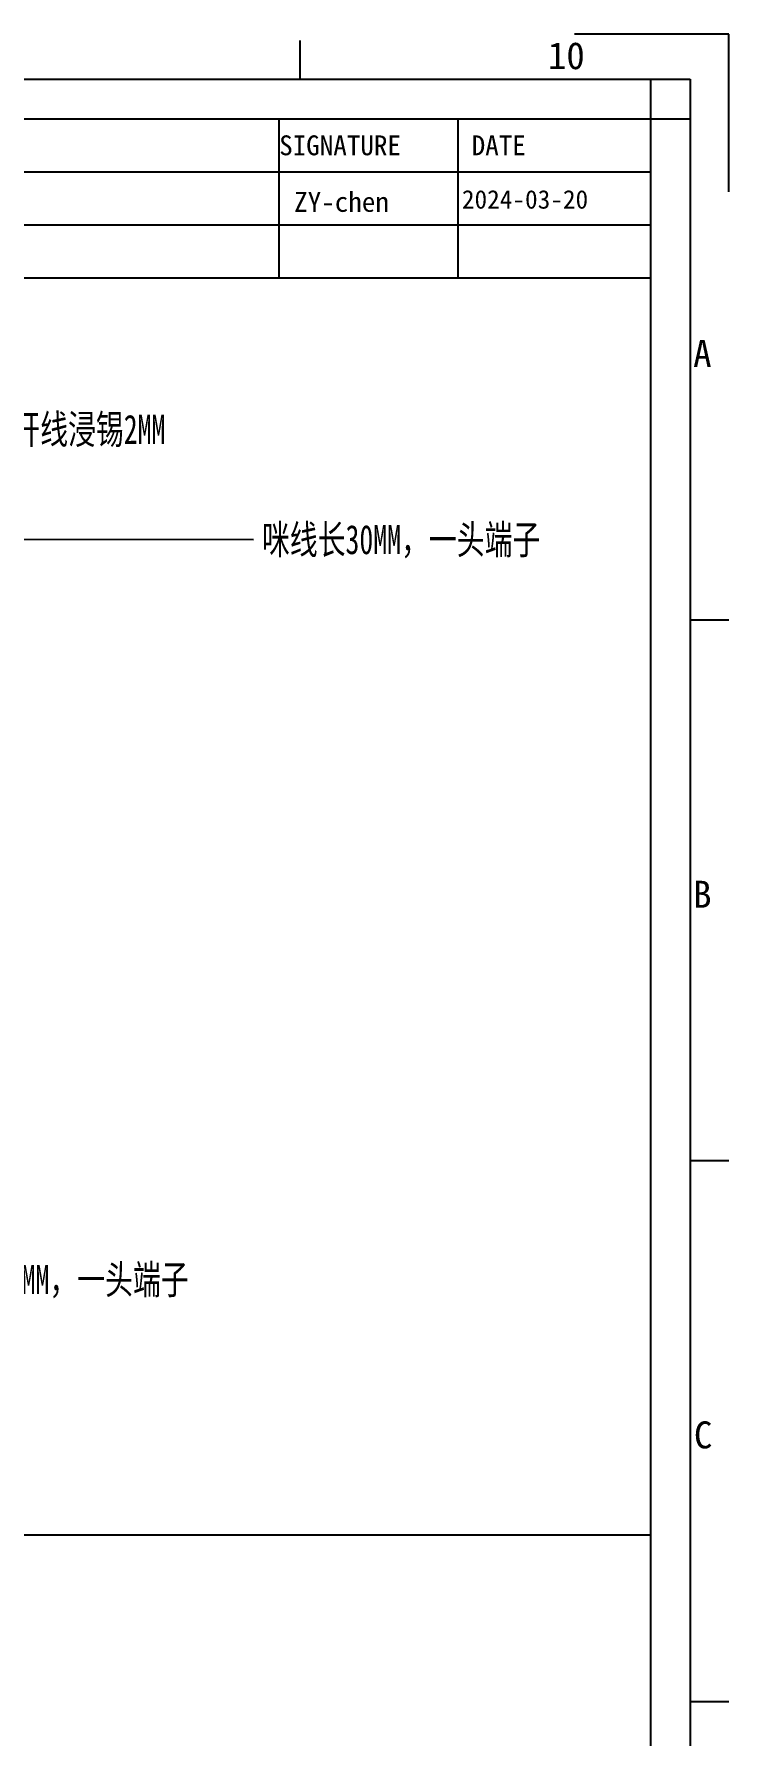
# Model space of a CAD drawing. Header units: millimetres. Extents: x 0 to 420, y 0 to 297.
# Drawn here: x 367.6 to 420, y 168.6 to 297 of the extents above; entities that cross this region are included whole.
import ezdxf

# ---------------------------------------------------------------- set-up
doc = ezdxf.new("R2010")
doc.units = ezdxf.units.MM
doc.header["$LTSCALE"] = 23.1
doc.layers.get('0').update_dxf_attribs({"linetype": 'CONTINUOUS'})
doc.styles.get("Standard").update_dxf_attribs({"font": 'txt', "width": 0.7})
doc.styles.add('TEXTSTYLE_2', font='txt')
doc.dimstyles.get("Standard").update_dxf_attribs({"dimtxt": 2.2, "dimasz": 1.8, "dimexe": 1.5, "dimexo": 0.5, "dimtad": 1, "dimdec": 1, "dimzin": 0, "dimdsep": 46, "dimtxsty": 'Standard', "dimblk": '_FILLED', "dimcen": 0.09, "dimclrt": 5, "dimazin": 0, "dimtp": 0.01, "dimtm": 0.01, "dimtfac": 1, "dimtdec": 1, "dimtofl": 0, "dimtmove": 0, "dimatfit": 3, "dimldrblk": '_FILLED', "dimfxl": 1, "dimtolj": 1, "dimtzin": 0, "dimarcsym": 0})

# ---------------------------------------------------------------- blocks, each defined once
blk = doc.blocks.new('_FILLED')
at = {"color": 0, "linetype": 'ByBlock'}
blk.add_solid([(0, 0), (-1, 0.167), (-1, -0.167)], dxfattribs=at)

msp = doc.modelspace()

# ---------------------------------------------------------------- linework, layer by layer
at = {"color": 7, "linetype": 'Continuous'}
for p, q in [((420, 297), (408.34, 297)), ((420, 285.1), (420, 297)), ((387.67, 293.6), (387.67, 296.51)), ((2.91, 293.6), (417.08, 293.6)), ((414.08, 293.6), (414.08, 3.4)), ((417.08, 293.6), (417.08, 3.4)), ((2.91, 290.6), (417.08, 290.6)), ((386.08, 278.6), (386.08, 290.6)), ((399.58, 278.6), (399.58, 290.6)), ((300.08, 286.6), (414.08, 286.6)), ((300.08, 282.6), (414.08, 282.6)), ((300.08, 278.6), (414.08, 278.6)), ((417.08, 252.79), (420, 252.79)), ((417.08, 211.98), (420, 211.98)), ((417.08, 171.17), (420, 171.17))]:
    msp.add_line(p, q, dxfattribs=at)
msp.add_line((210, 183.75), (414.08, 183.75))

# ---------------------------------------------------------------- texts
at = {"color": 7, "linetype": 'Continuous', "attachment_point": 1, "line_spacing_factor": 0.9, "style": 'TEXTSTYLE_2'}
for s, insert, char_height, width in [('10', (406.35, 296.39), 2.042, 4.0846), ('A', (417.3, 273.91), 2.04, 2.0423), ('B', (417.3, 233.1), 2.04, 2.0423), ('C', (417.36, 192.3), 2.04, 2.0423)]:
    msp.add_mtext(s, dxfattribs=dict(at, insert=insert, char_height=char_height, width=width))
at = {"color": 7, "linetype": 'Continuous', "char_height": 1.5, "attachment_point": 1, "style": 'TEXTSTYLE_2'}
for s, insert, width in [('SIGNATURE', (386.08, 289.35), 13.5), (' DATE', (399.58, 289.35), 7.5)]:
    msp.add_mtext(s, dxfattribs=dict(at, insert=insert, width=width))
at = {"color": 5, "linetype": 'Continuous', "attachment_point": 1, "line_spacing_factor": 0.9, "style": 'TEXTSTYLE_2'}
for s, insert, char_height, width in [('ZY-chen', (387.21, 285.08), 1.5, 10.5), ('2024-03-20', (399.86, 285.22), 1.4, 14)]:
    msp.add_mtext(s, dxfattribs=dict(at, insert=insert, char_height=char_height, width=width))
at = {"color": 5, "insert": (343.92, 268.27), "char_height": 2.2, "width": 42.8254, "attachment_point": 1}
msp.add_mtext('{\\fSimSun|b0|i0|c134|p2;电池线长60MM，一头1CM开线浸锡2MM}', dxfattribs=at)
at = {"color": 5, "char_height": 2.2, "attachment_point": 1}
for s, insert in [('{\\fSimSun|b0|i0|c134|p2;咪线长}30MM{\\fSimSun|b0|i0|c134|p2;，一头端子}', (384.78, 259.95)), ('{\\fSimSun|b0|i0|c134|p2;开关线90MM，一头端子}', (358.26, 204.11))]:
    msp.add_mtext(s, dxfattribs=dict(at, insert=insert))

# ---------------------------------------------------------------- leaders
at = {"annotation_type": 0, "has_hookline": 1}
for points, hookline_direction, text_width in [([(328.32, 248.44), (341.5, 267.17), (343.3, 267.17)], 0, 34.87), ([(350.66, 258.89), (384.15, 258.85)], 1, 23.23)]:
    msp.add_leader(points, dimstyle='Standard', override={"dimgap": 0.625, "dimtad": 0}, dxfattribs=dict(at, hookline_direction=hookline_direction, text_width=text_width))

doc.saveas('drawing.dxf')
